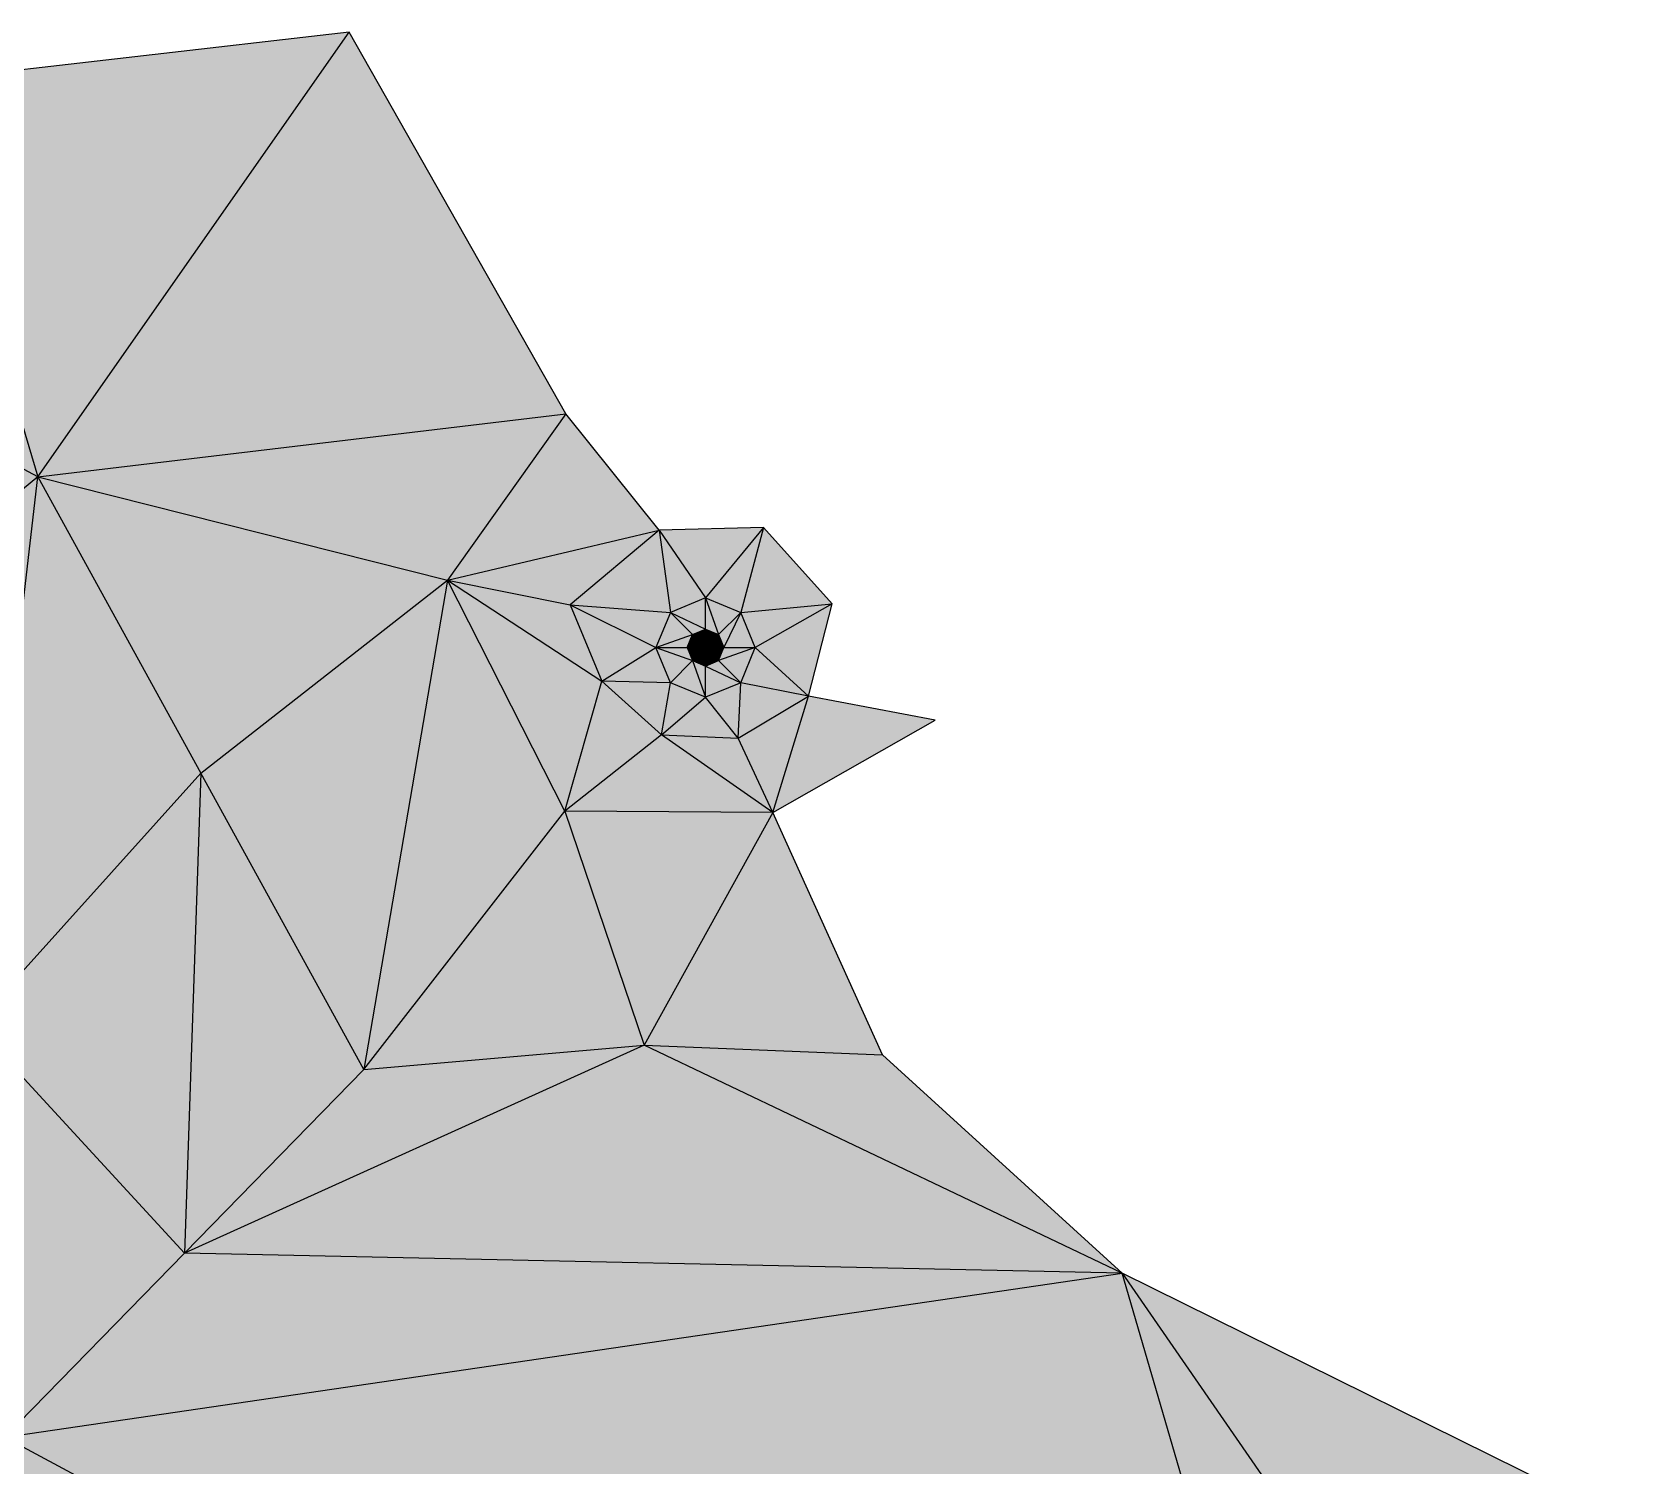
# Model space of a CAD drawing. Header units: inches. Extents: x 0 to 613718, y 0 to 269741.
# Drawn here: x 612874.8 to 613110.9, y 269434.4 to 269644.4 of the extents above; entities that cross this region are included whole.
import ezdxf

# ---------------------------------------------------------------- set-up
doc = ezdxf.new("R2010")
doc.units = ezdxf.units.IN
doc.header["$MEASUREMENT"] = 0

msp = doc.modelspace()

# ---------------------------------------------------------------- hatches: boundary and pattern name
for points in [[(612921.18, 269644.43), (612858.37, 269637.19), (612875.58, 269579.29), (612921.18, 269644.43)], [(612921.18, 269644.43), (612858.37, 269637.19), (612875.58, 269579.29), (612921.18, 269644.43)], [(612952.94, 269588.53), (612921.18, 269644.43), (612875.58, 269579.29), (612952.94, 269588.53)], [(612952.94, 269588.53), (612921.18, 269644.43), (612875.58, 269579.29), (612952.94, 269588.53)], [(612875.58, 269579.29), (612858.37, 269637.19), (612808.02, 269615.47), (612875.58, 269579.29)], [(612875.58, 269579.29), (612858.37, 269637.19), (612808.02, 269615.47), (612875.58, 269579.29)], [(612875.58, 269579.29), (612808.02, 269615.47), (612852.45, 269560.19), (612875.58, 269579.29)], [(612875.58, 269579.29), (612808.02, 269615.47), (612852.45, 269560.19), (612875.58, 269579.29)], [(612952.94, 269588.53), (612875.58, 269579.29), (612935.62, 269564.16), (612952.94, 269588.53)], [(612952.94, 269588.53), (612875.58, 269579.29), (612935.62, 269564.16), (612952.94, 269588.53)], [(612966.6, 269571.46), (612952.94, 269588.53), (612935.62, 269564.16), (612966.6, 269571.46)], [(612966.6, 269571.46), (612952.94, 269588.53), (612935.62, 269564.16), (612966.6, 269571.46)], [(612875.58, 269579.29), (612852.45, 269560.19), (612866.27, 269498.98), (612875.58, 269579.29)], [(612875.58, 269579.29), (612852.45, 269560.19), (612866.27, 269498.98), (612875.58, 269579.29)], [(612899.46, 269535.86), (612875.58, 269579.29), (612866.27, 269498.98), (612899.46, 269535.86)], [(612899.46, 269535.86), (612875.58, 269579.29), (612866.27, 269498.98), (612899.46, 269535.86)], [(612935.62, 269564.16), (612875.58, 269579.29), (612899.46, 269535.86), (612935.62, 269564.16)], [(612935.62, 269564.16), (612875.58, 269579.29), (612899.46, 269535.86), (612935.62, 269564.16)], [(612966.6, 269571.46), (612935.62, 269564.16), (612953.6, 269560.52), (612966.6, 269571.46)], [(612966.6, 269571.46), (612935.62, 269564.16), (612953.6, 269560.52), (612966.6, 269571.46)], [(612968.26, 269559.42), (612966.6, 269571.46), (612953.6, 269560.52), (612968.26, 269559.42)], [(612968.26, 269559.42), (612966.6, 269571.46), (612953.6, 269560.52), (612968.26, 269559.42)], [(612981.91, 269571.84), (612966.6, 269571.46), (612973.42, 269561.55), (612981.91, 269571.84)], [(612981.91, 269571.84), (612966.6, 269571.46), (612973.42, 269561.55), (612981.91, 269571.84)], [(612973.42, 269561.55), (612966.6, 269571.46), (612968.26, 269559.42), (612973.42, 269561.55)], [(612973.42, 269561.55), (612966.6, 269571.46), (612968.26, 269559.42), (612973.42, 269561.55)], [(612981.91, 269571.84), (612973.42, 269561.55), (612978.57, 269559.42), (612981.91, 269571.84)], [(612981.91, 269571.84), (612973.42, 269561.55), (612978.57, 269559.42), (612981.91, 269571.84)], [(612991.94, 269560.65), (612981.91, 269571.84), (612978.57, 269559.42), (612991.94, 269560.65)], [(612991.94, 269560.65), (612981.91, 269571.84), (612978.57, 269559.42), (612991.94, 269560.65)], [(612935.62, 269564.16), (612899.46, 269535.86), (612923.35, 269492.43), (612935.62, 269564.16)], [(612935.62, 269564.16), (612899.46, 269535.86), (612923.35, 269492.43), (612935.62, 269564.16)], [(612952.78, 269530.28), (612935.62, 269564.16), (612923.35, 269492.43), (612952.78, 269530.28)], [(612952.78, 269530.28), (612935.62, 269564.16), (612923.35, 269492.43), (612952.78, 269530.28)], [(612958.24, 269549.33), (612953.6, 269560.52), (612935.62, 269564.16), (612958.24, 269549.33)], [(612958.24, 269549.33), (612935.62, 269564.16), (612952.78, 269530.28), (612958.24, 269549.33)], [(612958.24, 269549.33), (612953.6, 269560.52), (612935.62, 269564.16), (612958.24, 269549.33)], [(612958.24, 269549.33), (612935.62, 269564.16), (612952.78, 269530.28), (612958.24, 269549.33)], [(612968.26, 269559.42), (612953.6, 269560.52), (612966.13, 269554.26), (612968.26, 269559.42)], [(612966.13, 269554.26), (612953.6, 269560.52), (612958.24, 269549.33), (612966.13, 269554.26)], [(612968.26, 269559.42), (612953.6, 269560.52), (612966.13, 269554.26), (612968.26, 269559.42)], [(612966.13, 269554.26), (612953.6, 269560.52), (612958.24, 269549.33), (612966.13, 269554.26)], [(612973.42, 269561.55), (612968.26, 269559.42), (612973.42, 269556.96), (612973.42, 269561.55)], [(612973.42, 269561.55), (612968.26, 269559.42), (612973.42, 269556.96), (612973.42, 269561.55)], [(612978.57, 269559.42), (612973.42, 269561.55), (612975.32, 269556.17), (612978.57, 269559.42)], [(612975.32, 269556.17), (612973.42, 269561.55), (612973.42, 269556.96), (612975.32, 269556.17)], [(612978.57, 269559.42), (612973.42, 269561.55), (612975.32, 269556.17), (612978.57, 269559.42)], [(612975.32, 269556.17), (612973.42, 269561.55), (612973.42, 269556.96), (612975.32, 269556.17)], [(612991.94, 269560.65), (612978.57, 269559.42), (612980.7, 269554.26), (612991.94, 269560.65)], [(612991.94, 269560.65), (612978.57, 269559.42), (612980.7, 269554.26), (612991.94, 269560.65)], [(612991.94, 269560.65), (612980.7, 269554.26), (612988.47, 269547.14), (612991.94, 269560.65)], [(612991.94, 269560.65), (612980.7, 269554.26), (612988.47, 269547.14), (612991.94, 269560.65)], [(612971.51, 269556.17), (612968.26, 269559.42), (612966.13, 269554.26), (612971.51, 269556.17)], [(612971.51, 269556.17), (612968.26, 269559.42), (612966.13, 269554.26), (612971.51, 269556.17)], [(612973.42, 269556.96), (612968.26, 269559.42), (612971.51, 269556.17), (612973.42, 269556.96)], [(612973.42, 269556.96), (612968.26, 269559.42), (612971.51, 269556.17), (612973.42, 269556.96)], [(612978.57, 269559.42), (612975.32, 269556.17), (612976.11, 269554.26), (612978.57, 269559.42)], [(612978.57, 269559.42), (612975.32, 269556.17), (612976.11, 269554.26), (612978.57, 269559.42)], [(612980.7, 269554.26), (612978.57, 269559.42), (612976.11, 269554.26), (612980.7, 269554.26)], [(612980.7, 269554.26), (612978.57, 269559.42), (612976.11, 269554.26), (612980.7, 269554.26)], [(612971.51, 269556.17), (612966.13, 269554.26), (612970.71, 269554.26), (612971.51, 269556.17)], [(612971.51, 269556.17), (612966.13, 269554.26), (612970.71, 269554.26), (612971.51, 269556.17)], [(612972.71, 269554.97), (612971.51, 269556.17), (612970.71, 269554.26), (612972.71, 269554.97)], [(612972.71, 269554.97), (612971.51, 269556.17), (612970.71, 269554.26), (612972.71, 269554.97)], [(612973.42, 269556.96), (612971.51, 269556.17), (612973.42, 269555.26), (612973.42, 269556.96)], [(612973.42, 269556.96), (612971.51, 269556.17), (612973.42, 269555.26), (612973.42, 269556.96)], [(612973.42, 269555.26), (612971.51, 269556.17), (612972.71, 269554.97), (612973.42, 269555.26)], [(612973.42, 269555.26), (612971.51, 269556.17), (612972.71, 269554.97), (612973.42, 269555.26)], [(612974.12, 269554.97), (612973.42, 269556.96), (612973.42, 269555.26), (612974.12, 269554.97)], [(612975.32, 269556.17), (612973.42, 269556.96), (612974.12, 269554.97), (612975.32, 269556.17)], [(612974.12, 269554.97), (612973.42, 269556.96), (612973.42, 269555.26), (612974.12, 269554.97)], [(612975.32, 269556.17), (612973.42, 269556.96), (612974.12, 269554.97), (612975.32, 269556.17)], [(612975.32, 269556.17), (612974.12, 269554.97), (612974.42, 269554.26), (612975.32, 269556.17)], [(612975.32, 269556.17), (612974.12, 269554.97), (612974.42, 269554.26), (612975.32, 269556.17)], [(612976.11, 269554.26), (612975.32, 269556.17), (612974.42, 269554.26), (612976.11, 269554.26)], [(612976.11, 269554.26), (612975.32, 269556.17), (612974.42, 269554.26), (612976.11, 269554.26)], [(612968.26, 269549.11), (612966.13, 269554.26), (612958.24, 269549.33), (612968.26, 269549.11)], [(612968.26, 269549.11), (612966.13, 269554.26), (612958.24, 269549.33), (612968.26, 269549.11)], [(612971.51, 269552.35), (612970.71, 269554.26), (612966.13, 269554.26), (612971.51, 269552.35)], [(612971.51, 269552.35), (612966.13, 269554.26), (612968.26, 269549.11), (612971.51, 269552.35)], [(612971.51, 269552.35), (612970.71, 269554.26), (612966.13, 269554.26), (612971.51, 269552.35)], [(612971.51, 269552.35), (612966.13, 269554.26), (612968.26, 269549.11), (612971.51, 269552.35)], [(612972.71, 269554.97), (612970.71, 269554.26), (612972.42, 269554.26), (612972.71, 269554.97)], [(612972.71, 269554.97), (612970.71, 269554.26), (612972.42, 269554.26), (612972.71, 269554.97)], [(612972.71, 269553.56), (612970.71, 269554.26), (612971.51, 269552.35), (612972.71, 269553.56)], [(612972.71, 269553.56), (612972.42, 269554.26), (612970.71, 269554.26), (612972.71, 269553.56)], [(612972.71, 269553.56), (612970.71, 269554.26), (612971.51, 269552.35), (612972.71, 269553.56)], [(612972.71, 269553.56), (612972.42, 269554.26), (612970.71, 269554.26), (612972.71, 269553.56)], [(612973.42, 269551.56), (612972.71, 269553.56), (612971.51, 269552.35), (612973.42, 269551.56)], [(612973.42, 269551.56), (612972.71, 269553.56), (612971.51, 269552.35), (612973.42, 269551.56)], [(612973.42, 269554.26), (612972.71, 269554.97), (612972.42, 269554.26), (612973.42, 269554.26)], [(612973.42, 269554.26), (612972.71, 269554.97), (612972.42, 269554.26), (612973.42, 269554.26)], [(612973.42, 269554.26), (612972.42, 269554.26), (612972.71, 269553.56), (612973.42, 269554.26)], [(612973.42, 269554.26), (612972.42, 269554.26), (612972.71, 269553.56), (612973.42, 269554.26)], [(612973.42, 269555.26), (612972.71, 269554.97), (612973.42, 269554.26), (612973.42, 269555.26)], [(612973.42, 269555.26), (612972.71, 269554.97), (612973.42, 269554.26), (612973.42, 269555.26)], [(612973.42, 269554.26), (612972.71, 269553.56), (612973.42, 269553.26), (612973.42, 269554.26)], [(612973.42, 269554.26), (612972.71, 269553.56), (612973.42, 269553.26), (612973.42, 269554.26)], [(612973.42, 269553.26), (612972.71, 269553.56), (612973.42, 269551.56), (612973.42, 269553.26)], [(612973.42, 269553.26), (612972.71, 269553.56), (612973.42, 269551.56), (612973.42, 269553.26)], [(612974.12, 269554.97), (612973.42, 269555.26), (612973.42, 269554.26), (612974.12, 269554.97)], [(612974.12, 269554.97), (612973.42, 269555.26), (612973.42, 269554.26), (612974.12, 269554.97)], [(612974.42, 269554.26), (612974.12, 269554.97), (612973.42, 269554.26), (612974.42, 269554.26)], [(612974.42, 269554.26), (612974.12, 269554.97), (612973.42, 269554.26), (612974.42, 269554.26)], [(612974.42, 269554.26), (612973.42, 269554.26), (612974.12, 269553.56), (612974.42, 269554.26)], [(612974.12, 269553.56), (612973.42, 269554.26), (612973.42, 269553.26), (612974.12, 269553.56)], [(612974.42, 269554.26), (612973.42, 269554.26), (612974.12, 269553.56), (612974.42, 269554.26)], [(612974.12, 269553.56), (612973.42, 269554.26), (612973.42, 269553.26), (612974.12, 269553.56)], [(612975.32, 269552.35), (612974.12, 269553.56), (612973.42, 269553.26), (612975.32, 269552.35)], [(612975.32, 269552.35), (612974.12, 269553.56), (612973.42, 269553.26), (612975.32, 269552.35)], [(612976.11, 269554.26), (612974.42, 269554.26), (612974.12, 269553.56), (612976.11, 269554.26)], [(612976.11, 269554.26), (612974.12, 269553.56), (612975.32, 269552.35), (612976.11, 269554.26)], [(612976.11, 269554.26), (612974.42, 269554.26), (612974.12, 269553.56), (612976.11, 269554.26)], [(612976.11, 269554.26), (612974.12, 269553.56), (612975.32, 269552.35), (612976.11, 269554.26)], [(612980.7, 269554.26), (612975.32, 269552.35), (612978.57, 269549.11), (612980.7, 269554.26)], [(612980.7, 269554.26), (612976.11, 269554.26), (612975.32, 269552.35), (612980.7, 269554.26)], [(612980.7, 269554.26), (612975.32, 269552.35), (612978.57, 269549.11), (612980.7, 269554.26)], [(612980.7, 269554.26), (612976.11, 269554.26), (612975.32, 269552.35), (612980.7, 269554.26)], [(612988.47, 269547.14), (612980.7, 269554.26), (612978.57, 269549.11), (612988.47, 269547.14)], [(612988.47, 269547.14), (612980.7, 269554.26), (612978.57, 269549.11), (612988.47, 269547.14)], [(612973.42, 269546.97), (612971.51, 269552.35), (612968.26, 269549.11), (612973.42, 269546.97)], [(612973.42, 269546.97), (612971.51, 269552.35), (612968.26, 269549.11), (612973.42, 269546.97)], [(612973.42, 269551.56), (612971.51, 269552.35), (612973.42, 269546.97), (612973.42, 269551.56)], [(612973.42, 269551.56), (612971.51, 269552.35), (612973.42, 269546.97), (612973.42, 269551.56)], [(612975.32, 269552.35), (612973.42, 269553.26), (612973.42, 269551.56), (612975.32, 269552.35)], [(612975.32, 269552.35), (612973.42, 269553.26), (612973.42, 269551.56), (612975.32, 269552.35)], [(612978.57, 269549.11), (612975.32, 269552.35), (612973.42, 269551.56), (612978.57, 269549.11)], [(612978.57, 269549.11), (612975.32, 269552.35), (612973.42, 269551.56), (612978.57, 269549.11)], [(612978.57, 269549.11), (612973.42, 269551.56), (612973.42, 269546.97), (612978.57, 269549.11)], [(612978.57, 269549.11), (612973.42, 269551.56), (612973.42, 269546.97), (612978.57, 269549.11)], [(612966.98, 269541.48), (612958.24, 269549.33), (612952.78, 269530.28), (612966.98, 269541.48)], [(612966.98, 269541.48), (612958.24, 269549.33), (612952.78, 269530.28), (612966.98, 269541.48)], [(612968.26, 269549.11), (612958.24, 269549.33), (612966.98, 269541.48), (612968.26, 269549.11)], [(612968.26, 269549.11), (612958.24, 269549.33), (612966.98, 269541.48), (612968.26, 269549.11)], [(612973.42, 269546.97), (612968.26, 269549.11), (612966.98, 269541.48), (612973.42, 269546.97)], [(612973.42, 269546.97), (612968.26, 269549.11), (612966.98, 269541.48), (612973.42, 269546.97)], [(612978.57, 269549.11), (612973.42, 269546.97), (612978.18, 269540.97), (612978.57, 269549.11)], [(612978.57, 269549.11), (612973.42, 269546.97), (612978.18, 269540.97), (612978.57, 269549.11)], [(612988.47, 269547.14), (612978.57, 269549.11), (612978.18, 269540.97), (612988.47, 269547.14)], [(612988.47, 269547.14), (612978.57, 269549.11), (612978.18, 269540.97), (612988.47, 269547.14)], [(612978.18, 269540.97), (612973.42, 269546.97), (612966.98, 269541.48), (612978.18, 269540.97)], [(612978.18, 269540.97), (612973.42, 269546.97), (612966.98, 269541.48), (612978.18, 269540.97)], [(612988.47, 269547.14), (612978.18, 269540.97), (612983.27, 269530.11), (612988.47, 269547.14)], [(612988.47, 269547.14), (612978.18, 269540.97), (612983.27, 269530.11), (612988.47, 269547.14)], [(613007.04, 269543.63), (612988.47, 269547.14), (612983.27, 269530.11), (613007.04, 269543.63)], [(613007.04, 269543.63), (612988.47, 269547.14), (612983.27, 269530.11), (613007.04, 269543.63)], [(612983.27, 269530.11), (612966.98, 269541.48), (612952.78, 269530.28), (612983.27, 269530.11)], [(612983.27, 269530.11), (612966.98, 269541.48), (612952.78, 269530.28), (612983.27, 269530.11)], [(612983.27, 269530.11), (612978.18, 269540.97), (612966.98, 269541.48), (612983.27, 269530.11)], [(612983.27, 269530.11), (612978.18, 269540.97), (612966.98, 269541.48), (612983.27, 269530.11)], [(612899.46, 269535.86), (612866.27, 269498.98), (612897.06, 269465.5), (612899.46, 269535.86)], [(612899.46, 269535.86), (612866.27, 269498.98), (612897.06, 269465.5), (612899.46, 269535.86)], [(612923.35, 269492.43), (612899.46, 269535.86), (612897.06, 269465.5), (612923.35, 269492.43)], [(612923.35, 269492.43), (612899.46, 269535.86), (612897.06, 269465.5), (612923.35, 269492.43)], [(612964.4, 269496.02), (612952.78, 269530.28), (612923.35, 269492.43), (612964.4, 269496.02)], [(612964.4, 269496.02), (612952.78, 269530.28), (612923.35, 269492.43), (612964.4, 269496.02)], [(612983.27, 269530.11), (612952.78, 269530.28), (612964.4, 269496.02), (612983.27, 269530.11)], [(612983.27, 269530.11), (612952.78, 269530.28), (612964.4, 269496.02), (612983.27, 269530.11)], [(612999.35, 269494.6), (612983.27, 269530.11), (612964.4, 269496.02), (612999.35, 269494.6)], [(612999.35, 269494.6), (612983.27, 269530.11), (612964.4, 269496.02), (612999.35, 269494.6)], [(612897.06, 269465.5), (612866.27, 269498.98), (612870.77, 269438.56), (612897.06, 269465.5)], [(612897.06, 269465.5), (612866.27, 269498.98), (612870.77, 269438.56), (612897.06, 269465.5)], [(613034.46, 269462.61), (612964.4, 269496.02), (612897.06, 269465.5), (613034.46, 269462.61)], [(612964.4, 269496.02), (612923.35, 269492.43), (612897.06, 269465.5), (612964.4, 269496.02)], [(613034.46, 269462.61), (612964.4, 269496.02), (612897.06, 269465.5), (613034.46, 269462.61)], [(612964.4, 269496.02), (612923.35, 269492.43), (612897.06, 269465.5), (612964.4, 269496.02)], [(613034.46, 269462.61), (612999.35, 269494.6), (612964.4, 269496.02), (613034.46, 269462.61)], [(613034.46, 269462.61), (612999.35, 269494.6), (612964.4, 269496.02), (613034.46, 269462.61)], [(613034.46, 269462.61), (612897.06, 269465.5), (612870.77, 269438.56), (613034.46, 269462.61)], [(613034.46, 269462.61), (612897.06, 269465.5), (612870.77, 269438.56), (613034.46, 269462.61)], [(613073.2, 269329.68), (613034.46, 269462.61), (612870.77, 269438.56), (613073.2, 269329.68)], [(613073.2, 269329.68), (613034.46, 269462.61), (612870.77, 269438.56), (613073.2, 269329.68)], [(613110.86, 269424.78), (613034.46, 269462.61), (613099.85, 269367.91), (613110.86, 269424.78)], [(613099.85, 269367.91), (613034.46, 269462.61), (613073.2, 269329.68), (613099.85, 269367.91)], [(613110.86, 269424.78), (613034.46, 269462.61), (613099.85, 269367.91), (613110.86, 269424.78)], [(613099.85, 269367.91), (613034.46, 269462.61), (613073.2, 269329.68), (613099.85, 269367.91)], [(613073.2, 269329.68), (612870.77, 269438.56), (612873.96, 269374.32), (613073.2, 269329.68)], [(613073.2, 269329.68), (612870.77, 269438.56), (612873.96, 269374.32), (613073.2, 269329.68)]]:
    msp.add_hatch(color=256).paths.add_polyline_path(points, flags=0)

# ---------------------------------------------------------------- linework, layer by layer
at = {"elevation": 249.62}
for points in [[(612970.71, 269554.26), (612971.51, 269556.17)], [(612970.71, 269554.26), (612971.51, 269556.17)], [(612971.51, 269556.17), (612973.42, 269556.96)], [(612971.51, 269556.17), (612973.42, 269556.96)], [(612971.51, 269556.17), (612972.71, 269554.97)], [(612973.42, 269555.26), (612971.51, 269556.17)], [(612971.51, 269556.17), (612972.71, 269554.97)], [(612973.42, 269555.26), (612971.51, 269556.17)], [(612973.42, 269556.96), (612975.32, 269556.17)], [(612973.42, 269555.26), (612973.42, 269556.96)], [(612974.12, 269554.97), (612973.42, 269556.96)], [(612973.42, 269556.96), (612975.32, 269556.17)], [(612973.42, 269555.26), (612973.42, 269556.96)], [(612974.12, 269554.97), (612973.42, 269556.96)], [(612975.32, 269556.17), (612974.12, 269554.97)], [(612975.32, 269556.17), (612974.12, 269554.97)], [(612974.42, 269554.26), (612975.32, 269556.17)], [(612974.42, 269554.26), (612975.32, 269556.17)], [(612975.32, 269556.17), (612976.11, 269554.26)], [(612975.32, 269556.17), (612976.11, 269554.26)], [(612970.71, 269554.26), (612972.71, 269554.97)], [(612970.71, 269554.26), (612972.71, 269554.97)], [(612970.71, 269554.26), (612971.51, 269552.35)], [(612972.71, 269553.56), (612970.71, 269554.26)], [(612972.42, 269554.26), (612970.71, 269554.26)], [(612970.71, 269554.26), (612971.51, 269552.35)], [(612972.71, 269553.56), (612970.71, 269554.26)], [(612972.42, 269554.26), (612970.71, 269554.26)], [(612971.51, 269552.35), (612972.71, 269553.56)], [(612971.51, 269552.35), (612972.71, 269553.56)], [(612972.71, 269554.97), (612972.42, 269554.26)], [(612972.71, 269554.97), (612972.42, 269554.26)], [(612972.42, 269554.26), (612972.71, 269553.56)], [(612973.42, 269554.26), (612972.42, 269554.26)], [(612972.42, 269554.26), (612972.71, 269553.56)], [(612973.42, 269554.26), (612972.42, 269554.26)], [(612972.71, 269554.97), (612973.42, 269555.26)], [(612972.71, 269554.97), (612973.42, 269555.26)], [(612972.71, 269554.97), (612973.42, 269554.26)], [(612972.71, 269554.97), (612973.42, 269554.26)], [(612972.71, 269553.56), (612973.42, 269554.26)], [(612972.71, 269553.56), (612973.42, 269554.26)], [(612973.42, 269551.56), (612972.71, 269553.56)], [(612972.71, 269553.56), (612973.42, 269553.26)], [(612973.42, 269551.56), (612972.71, 269553.56)], [(612972.71, 269553.56), (612973.42, 269553.26)], [(612973.42, 269554.26), (612973.42, 269555.26)], [(612973.42, 269555.26), (612974.12, 269554.97)], [(612973.42, 269554.26), (612973.42, 269555.26)], [(612973.42, 269555.26), (612974.12, 269554.97)], [(612974.12, 269554.97), (612973.42, 269554.26)], [(612974.12, 269554.97), (612973.42, 269554.26)], [(612973.42, 269554.26), (612974.12, 269553.56)], [(612974.42, 269554.26), (612973.42, 269554.26)], [(612973.42, 269553.26), (612973.42, 269554.26)], [(612973.42, 269554.26), (612974.12, 269553.56)], [(612974.42, 269554.26), (612973.42, 269554.26)], [(612973.42, 269553.26), (612973.42, 269554.26)], [(612974.12, 269553.56), (612973.42, 269553.26)], [(612974.12, 269553.56), (612973.42, 269553.26)], [(612974.12, 269554.97), (612974.42, 269554.26)], [(612974.12, 269554.97), (612974.42, 269554.26)], [(612974.42, 269554.26), (612974.12, 269553.56)], [(612974.12, 269553.56), (612976.11, 269554.26)], [(612974.42, 269554.26), (612974.12, 269553.56)], [(612974.12, 269553.56), (612976.11, 269554.26)], [(612974.12, 269553.56), (612975.32, 269552.35)], [(612974.12, 269553.56), (612975.32, 269552.35)], [(612976.11, 269554.26), (612974.42, 269554.26)], [(612976.11, 269554.26), (612974.42, 269554.26)], [(612975.32, 269552.35), (612976.11, 269554.26)], [(612975.32, 269552.35), (612976.11, 269554.26)], [(612971.51, 269552.35), (612973.42, 269551.56)], [(612971.51, 269552.35), (612973.42, 269551.56)], [(612973.42, 269553.26), (612973.42, 269551.56)], [(612975.32, 269552.35), (612973.42, 269553.26)], [(612973.42, 269553.26), (612973.42, 269551.56)], [(612975.32, 269552.35), (612973.42, 269553.26)], [(612973.42, 269551.56), (612975.32, 269552.35)], [(612973.42, 269551.56), (612975.32, 269552.35)]]:
    msp.add_lwpolyline(points, dxfattribs=at)
for points in [[(612921.18, 269644.43, 249.36), (612858.37, 269637.19, 249.18)], [(612921.18, 269644.43, 249.36), (612858.37, 269637.19, 249.18)], [(612875.58, 269579.29, 249.33), (612921.18, 269644.43, 249.36)], [(612875.58, 269579.29, 249.33), (612921.18, 269644.43, 249.36)], [(612952.94, 269588.53, 249.54), (612921.18, 269644.43, 249.36)], [(612952.94, 269588.53, 249.54), (612921.18, 269644.43, 249.36)], [(612858.37, 269637.19, 249.18), (612875.58, 269579.29, 249.33)], [(612858.37, 269637.19, 249.18), (612875.58, 269579.29, 249.33)], [(612875.58, 269579.29, 249.33), (612808.02, 269615.47, 249.08)], [(612875.58, 269579.29, 249.33), (612808.02, 269615.47, 249.08)], [(612875.58, 269579.29, 249.33), (612952.94, 269588.53, 249.54)], [(612875.58, 269579.29, 249.33), (612952.94, 269588.53, 249.54)], [(612952.94, 269588.53, 249.54), (612935.62, 269564.16, 249.53)], [(612952.94, 269588.53, 249.54), (612935.62, 269564.16, 249.53)], [(612966.6, 269571.46, 249.59), (612952.94, 269588.53, 249.54)], [(612966.6, 269571.46, 249.59), (612952.94, 269588.53, 249.54)], [(612875.58, 269579.29, 249.33), (612852.45, 269560.19, 249.31)], [(612875.58, 269579.29, 249.33), (612852.45, 269560.19, 249.31)], [(612866.27, 269498.98, 249.47), (612875.58, 269579.29, 249.33)], [(612866.27, 269498.98, 249.47), (612875.58, 269579.29, 249.33)], [(612875.58, 269579.29, 249.33), (612935.62, 269564.16, 249.53)], [(612875.58, 269579.29, 249.33), (612899.46, 269535.86, 249.49)], [(612875.58, 269579.29, 249.33), (612935.62, 269564.16, 249.53)], [(612875.58, 269579.29, 249.33), (612899.46, 269535.86, 249.49)], [(612935.62, 269564.16, 249.53), (612966.6, 269571.46, 249.59)], [(612935.62, 269564.16, 249.53), (612966.6, 269571.46, 249.59)], [(612966.6, 269571.46, 249.59), (612953.6, 269560.52, 249.59)], [(612966.6, 269571.46, 249.59), (612953.6, 269560.52, 249.59)], [(612981.91, 269571.84, 249.71), (612966.6, 269571.46, 249.59)], [(612981.91, 269571.84, 249.71), (612966.6, 269571.46, 249.59)], [(612966.6, 269571.46, 249.59), (612973.42, 269561.55, 249.61)], [(612966.6, 269571.46, 249.59), (612968.26, 269559.42, 249.59)], [(612966.6, 269571.46, 249.59), (612973.42, 269561.55, 249.61)], [(612966.6, 269571.46, 249.59), (612968.26, 269559.42, 249.59)], [(612981.91, 269571.84, 249.71), (612973.42, 269561.55, 249.61)], [(612981.91, 269571.84, 249.71), (612973.42, 269561.55, 249.61)], [(612981.91, 269571.84, 249.71), (612978.57, 269559.42, 249.65)], [(612981.91, 269571.84, 249.71), (612978.57, 269559.42, 249.65)], [(612991.94, 269560.65, 249.82), (612981.91, 269571.84, 249.71)], [(612991.94, 269560.65, 249.82), (612981.91, 269571.84, 249.71)], [(612899.46, 269535.86, 249.49), (612935.62, 269564.16, 249.53)], [(612899.46, 269535.86, 249.49), (612935.62, 269564.16, 249.53)], [(612935.62, 269564.16, 249.53), (612923.35, 269492.43, 249.67)], [(612935.62, 269564.16, 249.53), (612923.35, 269492.43, 249.67)], [(612952.78, 269530.28, 249.68), (612935.62, 269564.16, 249.53)], [(612935.62, 269564.16, 249.53), (612953.6, 269560.52, 249.59)], [(612935.62, 269564.16, 249.53), (612958.24, 269549.33, 249.64)], [(612952.78, 269530.28, 249.68), (612935.62, 269564.16, 249.53)], [(612935.62, 269564.16, 249.53), (612953.6, 269560.52, 249.59)], [(612935.62, 269564.16, 249.53), (612958.24, 269549.33, 249.64)], [(612953.6, 269560.52, 249.59), (612968.26, 269559.42, 249.59)], [(612953.6, 269560.52, 249.59), (612966.13, 269554.26, 249.61)], [(612953.6, 269560.52, 249.59), (612958.24, 269549.33, 249.64)], [(612953.6, 269560.52, 249.59), (612968.26, 269559.42, 249.59)], [(612953.6, 269560.52, 249.59), (612966.13, 269554.26, 249.61)], [(612953.6, 269560.52, 249.59), (612958.24, 269549.33, 249.64)], [(612973.42, 269561.55, 249.61), (612968.26, 269559.42, 249.59)], [(612973.42, 269561.55, 249.61), (612968.26, 269559.42, 249.59)], [(612973.42, 269561.55, 249.61), (612978.57, 269559.42, 249.65)], [(612973.42, 269561.55, 249.61), (612975.32, 269556.17, 249.62)], [(612973.42, 269556.96, 249.62), (612973.42, 269561.55, 249.61)], [(612973.42, 269561.55, 249.61), (612978.57, 269559.42, 249.65)], [(612973.42, 269561.55, 249.61), (612975.32, 269556.17, 249.62)], [(612973.42, 269556.96, 249.62), (612973.42, 269561.55, 249.61)], [(612978.57, 269559.42, 249.65), (612991.94, 269560.65, 249.82)], [(612978.57, 269559.42, 249.65), (612991.94, 269560.65, 249.82)], [(612991.94, 269560.65, 249.82), (612980.7, 269554.26, 249.69)], [(612991.94, 269560.65, 249.82), (612980.7, 269554.26, 249.69)], [(612988.47, 269547.14, 249.83), (612991.94, 269560.65, 249.82)], [(612988.47, 269547.14, 249.83), (612991.94, 269560.65, 249.82)], [(612968.26, 269559.42, 249.59), (612966.13, 269554.26, 249.61)], [(612968.26, 269559.42, 249.59), (612966.13, 269554.26, 249.61)], [(612968.26, 269559.42, 249.59), (612973.42, 269556.96, 249.62)], [(612971.51, 269556.17, 249.62), (612968.26, 269559.42, 249.59)], [(612968.26, 269559.42, 249.59), (612973.42, 269556.96, 249.62)], [(612971.51, 269556.17, 249.62), (612968.26, 269559.42, 249.59)], [(612978.57, 269559.42, 249.65), (612975.32, 269556.17, 249.62)], [(612978.57, 269559.42, 249.65), (612975.32, 269556.17, 249.62)], [(612978.57, 269559.42, 249.65), (612976.11, 269554.26, 249.62)], [(612978.57, 269559.42, 249.65), (612976.11, 269554.26, 249.62)], [(612980.7, 269554.26, 249.69), (612978.57, 269559.42, 249.65)], [(612980.7, 269554.26, 249.69), (612978.57, 269559.42, 249.65)], [(612966.13, 269554.26, 249.61), (612971.51, 269556.17, 249.62)], [(612966.13, 269554.26, 249.61), (612971.51, 269556.17, 249.62)], [(612958.24, 269549.33, 249.64), (612966.13, 269554.26, 249.61)], [(612958.24, 269549.33, 249.64), (612966.13, 269554.26, 249.61)], [(612966.13, 269554.26, 249.61), (612970.71, 269554.26, 249.62)], [(612968.26, 269549.11, 249.66), (612966.13, 269554.26, 249.61)], [(612966.13, 269554.26, 249.61), (612971.51, 269552.35, 249.62)], [(612966.13, 269554.26, 249.61), (612970.71, 269554.26, 249.62)], [(612968.26, 269549.11, 249.66), (612966.13, 269554.26, 249.61)], [(612966.13, 269554.26, 249.61), (612971.51, 269552.35, 249.62)], [(612980.7, 269554.26, 249.69), (612975.32, 269552.35, 249.62)], [(612980.7, 269554.26, 249.69), (612975.32, 269552.35, 249.62)], [(612976.11, 269554.26, 249.62), (612980.7, 269554.26, 249.69)], [(612976.11, 269554.26, 249.62), (612980.7, 269554.26, 249.69)], [(612978.57, 269549.11, 249.71), (612980.7, 269554.26, 249.69)], [(612978.57, 269549.11, 249.71), (612980.7, 269554.26, 249.69)], [(612988.47, 269547.14, 249.83), (612980.7, 269554.26, 249.69)], [(612988.47, 269547.14, 249.83), (612980.7, 269554.26, 249.69)], [(612968.26, 269549.11, 249.66), (612971.51, 269552.35, 249.62)], [(612968.26, 269549.11, 249.66), (612971.51, 269552.35, 249.62)], [(612971.51, 269552.35, 249.62), (612973.42, 269546.97, 249.7)], [(612971.51, 269552.35, 249.62), (612973.42, 269546.97, 249.7)], [(612973.42, 269546.97, 249.7), (612973.42, 269551.56, 249.62)], [(612973.42, 269551.56, 249.62), (612978.57, 269549.11, 249.71)], [(612973.42, 269546.97, 249.7), (612973.42, 269551.56, 249.62)], [(612973.42, 269551.56, 249.62), (612978.57, 269549.11, 249.71)], [(612975.32, 269552.35, 249.62), (612978.57, 269549.11, 249.71)], [(612975.32, 269552.35, 249.62), (612978.57, 269549.11, 249.71)], [(612952.78, 269530.28, 249.68), (612958.24, 269549.33, 249.64)], [(612952.78, 269530.28, 249.68), (612958.24, 269549.33, 249.64)], [(612958.24, 269549.33, 249.64), (612966.98, 269541.48, 249.71)], [(612968.26, 269549.11, 249.66), (612958.24, 269549.33, 249.64)], [(612958.24, 269549.33, 249.64), (612966.98, 269541.48, 249.71)], [(612968.26, 269549.11, 249.66), (612958.24, 269549.33, 249.64)], [(612966.98, 269541.48, 249.71), (612968.26, 269549.11, 249.66)], [(612966.98, 269541.48, 249.71), (612968.26, 269549.11, 249.66)], [(612973.42, 269546.97, 249.7), (612968.26, 269549.11, 249.66)], [(612973.42, 269546.97, 249.7), (612968.26, 269549.11, 249.66)], [(612978.57, 269549.11, 249.71), (612973.42, 269546.97, 249.7)], [(612978.57, 269549.11, 249.71), (612973.42, 269546.97, 249.7)], [(612978.18, 269540.97, 249.77), (612978.57, 269549.11, 249.71)], [(612978.18, 269540.97, 249.77), (612978.57, 269549.11, 249.71)], [(612988.47, 269547.14, 249.83), (612978.57, 269549.11, 249.71)], [(612988.47, 269547.14, 249.83), (612978.57, 269549.11, 249.71)], [(612966.98, 269541.48, 249.71), (612973.42, 269546.97, 249.7)], [(612966.98, 269541.48, 249.71), (612973.42, 269546.97, 249.7)], [(612978.18, 269540.97, 249.77), (612973.42, 269546.97, 249.7)], [(612978.18, 269540.97, 249.77), (612973.42, 269546.97, 249.7)], [(612978.18, 269540.97, 249.77), (612988.47, 269547.14, 249.83)], [(612978.18, 269540.97, 249.77), (612988.47, 269547.14, 249.83)], [(612983.27, 269530.11, 249.83), (612988.47, 269547.14, 249.83)], [(612983.27, 269530.11, 249.83), (612988.47, 269547.14, 249.83)], [(613007.04, 269543.63, 249.92), (612988.47, 269547.14, 249.83)], [(613007.04, 269543.63, 249.92), (612988.47, 269547.14, 249.83)], [(612983.27, 269530.11, 249.83), (613007.04, 269543.63, 249.92)], [(612983.27, 269530.11, 249.83), (613007.04, 269543.63, 249.92)], [(612966.98, 269541.48, 249.71), (612952.78, 269530.28, 249.68)], [(612966.98, 269541.48, 249.71), (612952.78, 269530.28, 249.68)], [(612966.98, 269541.48, 249.71), (612978.18, 269540.97, 249.77)], [(612983.27, 269530.11, 249.83), (612966.98, 269541.48, 249.71)], [(612966.98, 269541.48, 249.71), (612978.18, 269540.97, 249.77)], [(612983.27, 269530.11, 249.83), (612966.98, 269541.48, 249.71)], [(612983.27, 269530.11, 249.83), (612978.18, 269540.97, 249.77)], [(612983.27, 269530.11, 249.83), (612978.18, 269540.97, 249.77)], [(612899.46, 269535.86, 249.49), (612866.27, 269498.98, 249.47)], [(612899.46, 269535.86, 249.49), (612866.27, 269498.98, 249.47)], [(612899.46, 269535.86, 249.49), (612897.06, 269465.5, 249.62)], [(612899.46, 269535.86, 249.49), (612897.06, 269465.5, 249.62)], [(612923.35, 269492.43, 249.67), (612899.46, 269535.86, 249.49)], [(612923.35, 269492.43, 249.67), (612899.46, 269535.86, 249.49)], [(612923.35, 269492.43, 249.67), (612952.78, 269530.28, 249.68)], [(612923.35, 269492.43, 249.67), (612952.78, 269530.28, 249.68)], [(612983.27, 269530.11, 249.83), (612952.78, 269530.28, 249.68)], [(612952.78, 269530.28, 249.68), (612964.4, 269496.02, 249.82)], [(612983.27, 269530.11, 249.83), (612952.78, 269530.28, 249.68)], [(612952.78, 269530.28, 249.68), (612964.4, 269496.02, 249.82)], [(612983.27, 269530.11, 249.83), (612964.4, 269496.02, 249.82)], [(612983.27, 269530.11, 249.83), (612964.4, 269496.02, 249.82)], [(612999.35, 269494.6, 249.97), (612983.27, 269530.11, 249.83)], [(612999.35, 269494.6, 249.97), (612983.27, 269530.11, 249.83)], [(612866.27, 269498.98, 249.47), (612897.06, 269465.5, 249.62)], [(612866.27, 269498.98, 249.47), (612897.06, 269465.5, 249.62)], [(612964.4, 269496.02, 249.82), (612897.06, 269465.5, 249.62)], [(612964.4, 269496.02, 249.82), (612897.06, 269465.5, 249.62)], [(612923.35, 269492.43, 249.67), (612964.4, 269496.02, 249.82)], [(612923.35, 269492.43, 249.67), (612964.4, 269496.02, 249.82)], [(612964.4, 269496.02, 249.82), (612999.35, 269494.6, 249.97)], [(613034.46, 269462.61, 250.18), (612964.4, 269496.02, 249.82)], [(612964.4, 269496.02, 249.82), (612999.35, 269494.6, 249.97)], [(613034.46, 269462.61, 250.18), (612964.4, 269496.02, 249.82)], [(613034.46, 269462.61, 250.18), (612999.35, 269494.6, 249.97)], [(613034.46, 269462.61, 250.18), (612999.35, 269494.6, 249.97)], [(612897.06, 269465.5, 249.62), (612923.35, 269492.43, 249.67)], [(612897.06, 269465.5, 249.62), (612923.35, 269492.43, 249.67)], [(612897.06, 269465.5, 249.62), (612870.77, 269438.56, 249.58)], [(612897.06, 269465.5, 249.62), (612870.77, 269438.56, 249.58)], [(613034.46, 269462.61, 250.18), (612897.06, 269465.5, 249.62)], [(613034.46, 269462.61, 250.18), (612897.06, 269465.5, 249.62)], [(612870.77, 269438.56, 249.58), (613034.46, 269462.61, 250.18)], [(612870.77, 269438.56, 249.58), (613034.46, 269462.61, 250.18)], [(613110.86, 269424.78, 250.64), (613034.46, 269462.61, 250.18)], [(613034.46, 269462.61, 250.18), (613099.85, 269367.91, 250.62)], [(613073.2, 269329.68, 250.51), (613034.46, 269462.61, 250.18)], [(613110.86, 269424.78, 250.64), (613034.46, 269462.61, 250.18)], [(613034.46, 269462.61, 250.18), (613099.85, 269367.91, 250.62)], [(613073.2, 269329.68, 250.51), (613034.46, 269462.61, 250.18)], [(612870.77, 269438.56, 249.58), (613073.2, 269329.68, 250.51)], [(612870.77, 269438.56, 249.58), (613073.2, 269329.68, 250.51)]]:
    msp.add_polyline3d(points)

doc.saveas('drawing.dxf')
